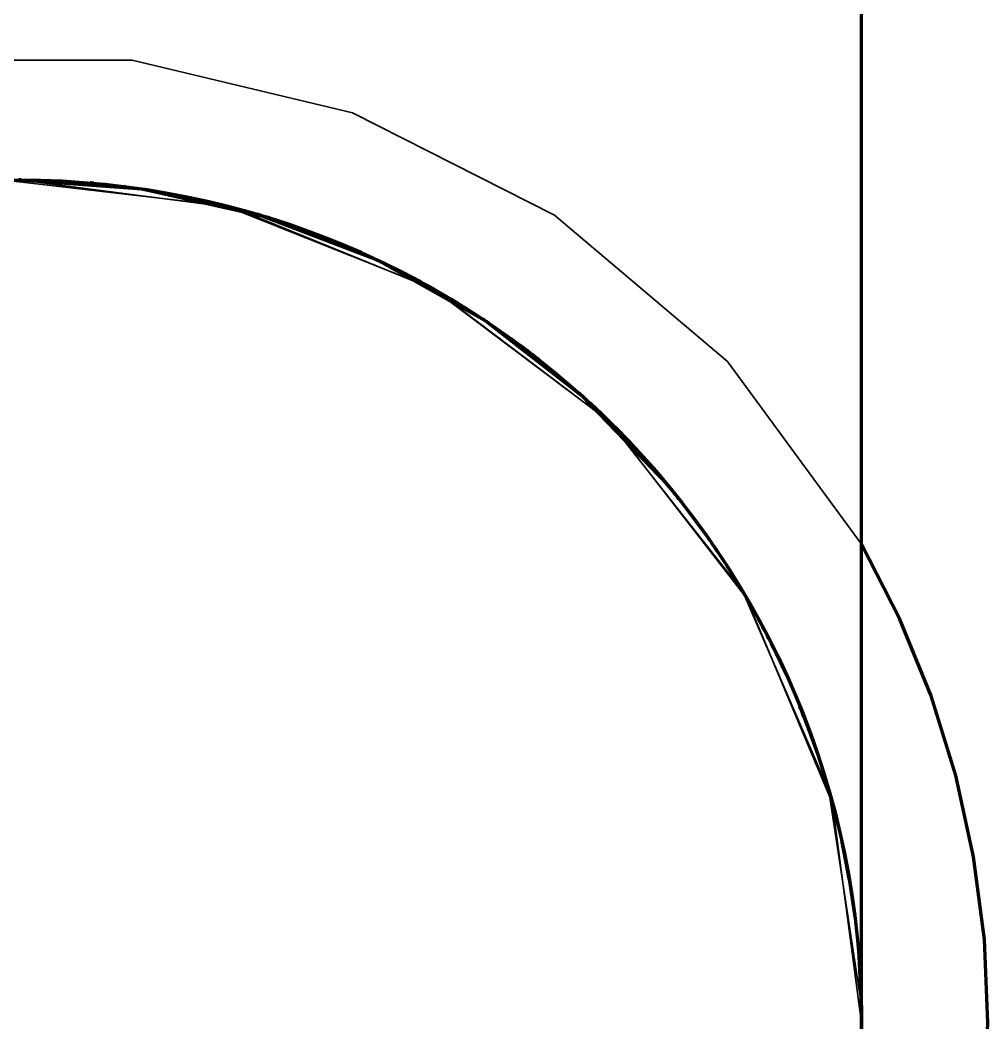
# Model space of a CAD drawing. Header units: millimetres. Extents: x 0 to 2382, y 0 to 420.
# Drawn here: x 138.0912 to 138.3209, y 120.2906 to 120.5286 of the extents above; entities that cross this region are included whole.
import ezdxf

# ---------------------------------------------------------------- set-up
doc = ezdxf.new("R2010")
doc.units = ezdxf.units.MM
doc.linetypes.add('IRAM-E-TRAZOS', pattern=[5, 4, -1])
doc.layers.add('01-VISIBLE', color=7, linetype='CONTINUOUS', lineweight=70)
doc.layers.add('02-OCULTA', color=4, linetype='IRAM-E-TRAZOS', lineweight=35)

msp = doc.modelspace()

# ---------------------------------------------------------------- linework, layer by layer
at = {"layer": '01-VISIBLE'}
for points in [[(138.29085, 119.81063), (138.29085, 119.86116), (138.29085, 119.91168), (138.29085, 119.96221), (138.29085, 120.01274), (138.29085, 120.06326), (138.29085, 120.11379), (138.29085, 120.16432), (138.29085, 120.21484), (138.29085, 120.26537), (138.29085, 120.3159), (138.29085, 120.36642), (138.29085, 120.41695), (138.29085, 120.46747), (138.29085, 120.518), (138.29085, 120.56853), (138.29085, 120.61905), (138.29085, 120.66958), (138.29085, 120.72011), (138.29085, 120.77063)], [(138.29085, 120.29063), (138.29085, 120.34397), (138.29085, 120.3973), (138.29085, 120.45063), (138.29085, 120.50397), (138.29085, 120.5573), (138.29085, 120.61063), (138.29085, 120.66397), (138.29085, 120.7173), (138.29085, 120.77063)], [(138.09085, 120.49063), (138.12002, 120.48849), (138.14857, 120.48212), (138.17589, 120.47165), (138.20138, 120.45732), (138.22451, 120.43941), (138.24478, 120.41832)], [(138.09145, 120.49063), (138.09135, 120.49063), (138.09125, 120.49063), (138.09115, 120.49063), (138.09105, 120.49063), (138.09095, 120.49063), (138.09085, 120.49063)], [(138.10788, 120.48991), (138.10787, 120.48991), (138.10786, 120.48991), (138.10785, 120.48991), (138.10784, 120.48991), (138.10783, 120.48991), (138.10782, 120.48991)], [(138.10823, 120.48988), (138.10818, 120.48988), (138.10812, 120.48989), (138.10806, 120.48989), (138.108, 120.4899), (138.10794, 120.4899), (138.10789, 120.48991)], [(138.10857, 120.48984), (138.10852, 120.48985), (138.10846, 120.48986), (138.10841, 120.48986), (138.10835, 120.48987), (138.10829, 120.48987), (138.10824, 120.48988)], [(138.10862, 120.48984), (138.10862, 120.48984), (138.10861, 120.48984), (138.1086, 120.48984), (138.10859, 120.48984), (138.10859, 120.48984), (138.10858, 120.48984)], [(138.10871, 120.48983), (138.10871, 120.48983), (138.10871, 120.48983), (138.10871, 120.48983), (138.10871, 120.48983), (138.10871, 120.48983), (138.10871, 120.48983)], [(138.1161, 120.48903), (138.11608, 120.48903), (138.11607, 120.48904), (138.11605, 120.48904), (138.11603, 120.48904), (138.11601, 120.48904), (138.116, 120.48904)], [(138.12578, 120.48756), (138.12578, 120.48756), (138.12577, 120.48756), (138.12576, 120.48756), (138.12576, 120.48756), (138.12575, 120.48756), (138.12575, 120.48756)], [(138.14732, 120.48249), (138.14732, 120.48249), (138.14732, 120.48249), (138.14732, 120.48249), (138.14732, 120.48249), (138.14732, 120.48249), (138.14732, 120.48249)], [(138.1488, 120.48205), (138.14857, 120.48212), (138.14834, 120.48219), (138.1481, 120.48226), (138.14787, 120.48233), (138.14764, 120.4824), (138.14741, 120.48247)], [(138.15241, 120.48092), (138.15181, 120.48112), (138.15121, 120.48131), (138.15061, 120.4815), (138.15001, 120.48168), (138.1494, 120.48187), (138.1488, 120.48205)], [(138.15546, 120.47991), (138.15495, 120.48008), (138.15444, 120.48025), (138.15394, 120.48042), (138.15343, 120.48059), (138.15292, 120.48076), (138.15241, 120.48092)], [(138.15549, 120.4799), (138.15548, 120.4799), (138.15548, 120.4799), (138.15547, 120.4799), (138.15547, 120.47991), (138.15547, 120.47991), (138.15546, 120.47991)], [(138.16733, 120.47543), (138.16731, 120.47544), (138.1673, 120.47544), (138.16729, 120.47545), (138.16728, 120.47545), (138.16727, 120.47546), (138.16725, 120.47546)], [(138.17306, 120.47296), (138.17212, 120.47338), (138.17117, 120.47379), (138.17023, 120.47421), (138.16928, 120.47461), (138.16833, 120.47502), (138.16738, 120.47541)], [(138.18044, 120.46944), (138.18044, 120.46944), (138.18044, 120.46944), (138.18044, 120.46944), (138.18044, 120.46944), (138.18044, 120.46944), (138.18044, 120.46944)], [(138.18054, 120.46939), (138.18054, 120.46939), (138.18054, 120.46939), (138.18054, 120.46939), (138.18054, 120.46939), (138.18054, 120.46939), (138.18054, 120.46939)], [(138.18063, 120.46935), (138.18063, 120.46935), (138.18063, 120.46935), (138.18063, 120.46935), (138.18063, 120.46935), (138.18063, 120.46935), (138.18063, 120.46935)], [(138.18186, 120.46872), (138.18173, 120.46879), (138.18159, 120.46886), (138.18146, 120.46893), (138.18133, 120.469), (138.18119, 120.46907), (138.18106, 120.46913)], [(138.19338, 120.46235), (138.19239, 120.46294), (138.19139, 120.46353), (138.19039, 120.4641), (138.18939, 120.46468), (138.18838, 120.46524), (138.18737, 120.4658)], [(138.19382, 120.46209), (138.19375, 120.46213), (138.19368, 120.46217), (138.19361, 120.46222), (138.19354, 120.46226), (138.19346, 120.4623), (138.19339, 120.46234)], [(138.19424, 120.46184), (138.19417, 120.46188), (138.1941, 120.46192), (138.19403, 120.46196), (138.19396, 120.462), (138.19389, 120.46204), (138.19383, 120.46208)], [(138.19699, 120.46014), (138.19696, 120.46016), (138.19693, 120.46018), (138.1969, 120.4602), (138.19686, 120.46022), (138.19683, 120.46024), (138.1968, 120.46026)], [(138.19716, 120.46004), (138.19714, 120.46005), (138.19711, 120.46007), (138.19708, 120.46009), (138.19706, 120.4601), (138.19703, 120.46012), (138.19701, 120.46013)], [(138.1972, 120.46001), (138.1972, 120.46001), (138.1972, 120.46001), (138.1972, 120.46001), (138.1972, 120.46001), (138.1972, 120.46001), (138.1972, 120.46002)], [(138.19741, 120.45988), (138.19741, 120.45988), (138.19741, 120.45988), (138.19741, 120.45988), (138.19741, 120.45988), (138.19741, 120.45988), (138.19741, 120.45988)], [(138.19761, 120.45975), (138.19761, 120.45975), (138.19761, 120.45975), (138.19761, 120.45975), (138.19761, 120.45975), (138.19761, 120.45975), (138.19761, 120.45975)], [(138.19781, 120.45963), (138.19781, 120.45963), (138.19781, 120.45963), (138.19781, 120.45963), (138.19781, 120.45963), (138.19781, 120.45963), (138.19781, 120.45963)], [(138.19802, 120.4595), (138.19802, 120.4595), (138.19802, 120.4595), (138.19802, 120.4595), (138.19802, 120.4595), (138.19802, 120.4595), (138.19802, 120.4595)], [(138.19822, 120.45937), (138.19822, 120.45937), (138.19822, 120.45937), (138.19822, 120.45937), (138.19822, 120.45937), (138.19822, 120.45937), (138.19822, 120.45937)], [(138.19842, 120.45924), (138.19842, 120.45924), (138.19842, 120.45924), (138.19842, 120.45924), (138.19842, 120.45924), (138.19842, 120.45924), (138.19842, 120.45924)], [(138.19862, 120.45911), (138.19862, 120.45911), (138.19862, 120.45911), (138.19862, 120.45911), (138.19862, 120.45911), (138.19862, 120.45911), (138.19862, 120.45911)], [(138.19883, 120.45898), (138.19883, 120.45898), (138.19883, 120.45898), (138.19883, 120.45898), (138.19883, 120.45898), (138.19883, 120.45898), (138.19883, 120.45898)], [(138.19903, 120.45885), (138.19903, 120.45885), (138.19903, 120.45885), (138.19903, 120.45885), (138.19903, 120.45885), (138.19903, 120.45885), (138.19903, 120.45885)], [(138.19923, 120.45872), (138.19923, 120.45872), (138.19923, 120.45872), (138.19923, 120.45872), (138.19923, 120.45872), (138.19923, 120.45872), (138.19923, 120.45872)], [(138.19943, 120.45859), (138.19943, 120.45859), (138.19943, 120.45859), (138.19943, 120.45859), (138.19943, 120.45859), (138.19943, 120.45859), (138.19943, 120.45859)], [(138.19983, 120.45833), (138.19983, 120.45833), (138.19983, 120.45833), (138.19983, 120.45833), (138.19983, 120.45833), (138.19983, 120.45833), (138.19983, 120.45833)], [(138.20003, 120.4582), (138.20003, 120.4582), (138.20003, 120.4582), (138.20003, 120.4582), (138.20003, 120.4582), (138.20003, 120.4582), (138.20003, 120.4582)], [(138.20023, 120.45807), (138.20023, 120.45807), (138.20023, 120.45807), (138.20023, 120.45807), (138.20023, 120.45807), (138.20023, 120.45807), (138.20023, 120.45807)], [(138.20043, 120.45794), (138.20043, 120.45794), (138.20043, 120.45794), (138.20043, 120.45794), (138.20043, 120.45794), (138.20043, 120.45794), (138.20043, 120.45794)], [(138.20059, 120.45783), (138.20059, 120.45783), (138.20059, 120.45783), (138.20059, 120.45783), (138.20059, 120.45783), (138.20059, 120.45783), (138.20059, 120.45783)], [(138.20075, 120.45773), (138.20075, 120.45773), (138.20075, 120.45773), (138.20075, 120.45773), (138.20075, 120.45773), (138.20075, 120.45773), (138.20075, 120.45773)], [(138.20091, 120.45762), (138.20091, 120.45762), (138.20091, 120.45762), (138.20091, 120.45762), (138.20091, 120.45762), (138.20091, 120.45762), (138.20091, 120.45762)], [(138.20137, 120.45733), (138.20131, 120.45736), (138.20125, 120.4574), (138.20119, 120.45744), (138.20113, 120.45748), (138.20106, 120.45752), (138.201, 120.45756)], [(138.20233, 120.45668), (138.20223, 120.45675), (138.20213, 120.45682), (138.20203, 120.45688), (138.20193, 120.45695), (138.20182, 120.45702), (138.20172, 120.45709)], [(138.20793, 120.45279), (138.2079, 120.4528), (138.20787, 120.45282), (138.20785, 120.45284), (138.20782, 120.45286), (138.20779, 120.45288), (138.20777, 120.4529)], [(138.20823, 120.45256), (138.20823, 120.45257), (138.20822, 120.45257), (138.20822, 120.45257), (138.20822, 120.45257), (138.20821, 120.45258), (138.20821, 120.45258)], [(138.20872, 120.45221), (138.20871, 120.45221), (138.2087, 120.45222), (138.20869, 120.45223), (138.20868, 120.45224), (138.20867, 120.45225), (138.20865, 120.45226)], [(138.2091, 120.45193), (138.2091, 120.45193), (138.2091, 120.45193), (138.2091, 120.45193), (138.2091, 120.45193), (138.2091, 120.45193), (138.2091, 120.45193)], [(138.20958, 120.45157), (138.20958, 120.45158), (138.20957, 120.45159), (138.20956, 120.45159), (138.20955, 120.4516), (138.20954, 120.4516), (138.20954, 120.45161)], [(138.21001, 120.45126), (138.21001, 120.45126), (138.21, 120.45127), (138.20999, 120.45127), (138.20999, 120.45128), (138.20998, 120.45128), (138.20998, 120.45129)], [(138.21007, 120.45122), (138.21006, 120.45122), (138.21005, 120.45123), (138.21005, 120.45123), (138.21004, 120.45123), (138.21004, 120.45124), (138.21003, 120.45124)], [(138.21012, 120.45118), (138.21011, 120.45118), (138.2101, 120.45119), (138.21009, 120.4512), (138.21009, 120.4512), (138.21008, 120.45121), (138.21007, 120.45122)], [(138.21017, 120.45114), (138.21016, 120.45114), (138.21016, 120.45115), (138.21015, 120.45116), (138.21014, 120.45116), (138.21013, 120.45117), (138.21012, 120.45117)], [(138.21023, 120.4511), (138.21022, 120.4511), (138.21021, 120.45111), (138.2102, 120.45112), (138.21019, 120.45112), (138.21019, 120.45113), (138.21018, 120.45113)], [(138.21028, 120.45106), (138.21027, 120.45106), (138.21026, 120.45107), (138.21026, 120.45108), (138.21025, 120.45108), (138.21024, 120.45109), (138.21023, 120.45109)], [(138.21033, 120.45102), (138.21033, 120.45103), (138.21032, 120.45103), (138.21031, 120.45104), (138.2103, 120.45104), (138.2103, 120.45105), (138.21029, 120.45105)], [(138.21039, 120.45098), (138.21038, 120.45099), (138.21037, 120.45099), (138.21037, 120.451), (138.21036, 120.451), (138.21035, 120.45101), (138.21034, 120.45101)], [(138.21044, 120.45094), (138.21043, 120.45095), (138.21043, 120.45095), (138.21042, 120.45095), (138.21041, 120.45096), (138.21041, 120.45096), (138.2104, 120.45097)], [(138.21049, 120.4509), (138.21049, 120.45091), (138.21048, 120.45091), (138.21047, 120.45091), (138.21047, 120.45092), (138.21046, 120.45092), (138.21045, 120.45093)], [(138.21055, 120.45086), (138.21054, 120.45087), (138.21053, 120.45087), (138.21053, 120.45087), (138.21052, 120.45088), (138.21052, 120.45088), (138.21051, 120.45089)], [(138.2106, 120.45082), (138.21059, 120.45083), (138.21058, 120.45083), (138.21057, 120.45084), (138.21056, 120.45085), (138.21056, 120.45085), (138.21055, 120.45086)], [(138.21065, 120.45078), (138.21064, 120.45079), (138.21064, 120.45079), (138.21063, 120.4508), (138.21062, 120.45081), (138.21061, 120.45081), (138.2106, 120.45082)], [(138.21071, 120.45074), (138.2107, 120.45075), (138.21069, 120.45075), (138.21068, 120.45076), (138.21067, 120.45077), (138.21066, 120.45077), (138.21066, 120.45078)], [(138.21076, 120.4507), (138.21075, 120.45071), (138.21074, 120.45071), (138.21073, 120.45072), (138.21073, 120.45072), (138.21072, 120.45073), (138.21071, 120.45074)], [(138.21081, 120.45066), (138.2108, 120.45067), (138.2108, 120.45067), (138.21079, 120.45068), (138.21078, 120.45068), (138.21077, 120.45069), (138.21077, 120.4507)], [(138.21086, 120.45062), (138.21086, 120.45063), (138.21085, 120.45063), (138.21084, 120.45064), (138.21084, 120.45064), (138.21083, 120.45065), (138.21082, 120.45065)], [(138.21092, 120.45058), (138.21091, 120.45059), (138.2109, 120.45059), (138.2109, 120.4506), (138.21089, 120.4506), (138.21088, 120.45061), (138.21088, 120.45061)], [(138.21097, 120.45054), (138.21096, 120.45055), (138.21096, 120.45055), (138.21095, 120.45056), (138.21094, 120.45056), (138.21094, 120.45057), (138.21093, 120.45057)], [(138.21102, 120.4505), (138.21102, 120.45051), (138.21101, 120.45051), (138.211, 120.45052), (138.211, 120.45052), (138.21099, 120.45053), (138.21099, 120.45053)], [(138.21108, 120.45046), (138.21107, 120.45047), (138.21106, 120.45047), (138.21106, 120.45048), (138.21105, 120.45048), (138.21105, 120.45049), (138.21104, 120.45049)], [(138.21113, 120.45042), (138.21112, 120.45043), (138.21112, 120.45043), (138.21111, 120.45044), (138.21111, 120.45044), (138.2111, 120.45044), (138.2111, 120.45045)], [(138.21118, 120.45038), (138.21117, 120.45039), (138.21117, 120.4504), (138.21116, 120.4504), (138.21115, 120.45041), (138.21114, 120.45041), (138.21113, 120.45042)], [(138.21124, 120.45034), (138.21123, 120.45035), (138.21122, 120.45035), (138.21121, 120.45036), (138.2112, 120.45037), (138.21119, 120.45037), (138.21119, 120.45038)], [(138.21129, 120.4503), (138.21128, 120.45031), (138.21127, 120.45031), (138.21127, 120.45032), (138.21126, 120.45033), (138.21125, 120.45033), (138.21124, 120.45034)], [(138.21134, 120.45026), (138.21133, 120.45027), (138.21133, 120.45027), (138.21132, 120.45028), (138.21131, 120.45029), (138.2113, 120.45029), (138.2113, 120.4503)], [(138.2114, 120.45022), (138.21139, 120.45023), (138.21138, 120.45023), (138.21137, 120.45024), (138.21137, 120.45024), (138.21136, 120.45025), (138.21135, 120.45026)], [(138.21145, 120.45018), (138.21144, 120.45019), (138.21143, 120.45019), (138.21143, 120.4502), (138.21142, 120.4502), (138.21141, 120.45021), (138.21141, 120.45021)], [(138.2115, 120.45014), (138.21149, 120.45015), (138.21149, 120.45015), (138.21148, 120.45016), (138.21147, 120.45016), (138.21147, 120.45017), (138.21146, 120.45017)], [(138.21155, 120.4501), (138.21155, 120.45011), (138.21154, 120.45011), (138.21153, 120.45012), (138.21153, 120.45012), (138.21152, 120.45013), (138.21151, 120.45013)], [(138.21161, 120.45006), (138.2116, 120.45007), (138.21159, 120.45007), (138.21159, 120.45008), (138.21158, 120.45008), (138.21157, 120.45009), (138.21157, 120.45009)], [(138.21166, 120.45002), (138.21165, 120.45003), (138.21165, 120.45003), (138.21164, 120.45004), (138.21164, 120.45004), (138.21163, 120.45005), (138.21162, 120.45005)], [(138.21171, 120.44998), (138.2117, 120.44999), (138.2117, 120.45), (138.21169, 120.45), (138.21168, 120.45001), (138.21167, 120.45002), (138.21166, 120.45002)], [(138.21177, 120.44994), (138.21176, 120.44995), (138.21175, 120.44996), (138.21174, 120.44996), (138.21173, 120.44997), (138.21172, 120.44997), (138.21171, 120.44998)], [(138.21182, 120.4499), (138.21181, 120.44991), (138.2118, 120.44991), (138.21179, 120.44992), (138.21179, 120.44993), (138.21178, 120.44993), (138.21177, 120.44994)], [(138.21187, 120.44986), (138.21186, 120.44987), (138.21186, 120.44987), (138.21185, 120.44988), (138.21184, 120.44989), (138.21183, 120.44989), (138.21182, 120.4499)], [(138.21192, 120.44982), (138.21192, 120.44983), (138.21191, 120.44983), (138.2119, 120.44984), (138.21189, 120.44984), (138.21189, 120.44985), (138.21188, 120.44986)], [(138.21198, 120.44978), (138.21197, 120.44979), (138.21196, 120.44979), (138.21195, 120.4498), (138.21195, 120.4498), (138.21194, 120.44981), (138.21193, 120.44982)], [(138.21203, 120.44974), (138.21202, 120.44975), (138.21202, 120.44975), (138.21201, 120.44976), (138.212, 120.44976), (138.21199, 120.44977), (138.21199, 120.44977)], [(138.21208, 120.4497), (138.21208, 120.44971), (138.21207, 120.44971), (138.21206, 120.44972), (138.21205, 120.44972), (138.21205, 120.44973), (138.21204, 120.44973)], [(138.21213, 120.44966), (138.21213, 120.44967), (138.21212, 120.44967), (138.21212, 120.44968), (138.21211, 120.44968), (138.2121, 120.44969), (138.2121, 120.44969)], [(138.21219, 120.44962), (138.21218, 120.44963), (138.21217, 120.44963), (138.21217, 120.44964), (138.21216, 120.44964), (138.21216, 120.44964), (138.21215, 120.44965)], [(138.21412, 120.44813), (138.21389, 120.44831), (138.21366, 120.44849), (138.21343, 120.44867), (138.2132, 120.44885), (138.21296, 120.44903), (138.21273, 120.44921)], [(138.21423, 120.44804), (138.21422, 120.44805), (138.21421, 120.44806), (138.2142, 120.44806), (138.21419, 120.44807), (138.21418, 120.44808), (138.21417, 120.44808)], [(138.21442, 120.44789), (138.21442, 120.4479), (138.21441, 120.4479), (138.21441, 120.4479), (138.21441, 120.4479), (138.21441, 120.4479), (138.21441, 120.4479)], [(138.21454, 120.4478), (138.21453, 120.44781), (138.21451, 120.44782), (138.2145, 120.44783), (138.21448, 120.44784), (138.21447, 120.44785), (138.21446, 120.44786)], [(138.21476, 120.44762), (138.21476, 120.44762), (138.21476, 120.44762), (138.21476, 120.44762), (138.21476, 120.44762), (138.21476, 120.44762), (138.21476, 120.44762)], [(138.21499, 120.44744), (138.21499, 120.44744), (138.21499, 120.44744), (138.21499, 120.44745), (138.21499, 120.44745), (138.21499, 120.44745), (138.21499, 120.44745)], [(138.21517, 120.4473), (138.21516, 120.44731), (138.21515, 120.44731), (138.21514, 120.44732), (138.21513, 120.44733), (138.21512, 120.44734), (138.21512, 120.44734)], [(138.21535, 120.44716), (138.21535, 120.44716), (138.21535, 120.44716), (138.21535, 120.44716), (138.21535, 120.44716), (138.21535, 120.44716), (138.21535, 120.44716)], [(138.21553, 120.44701), (138.21553, 120.44701), (138.21553, 120.44701), (138.21553, 120.44701), (138.21553, 120.44701), (138.21553, 120.44701), (138.21553, 120.44701)], [(138.21572, 120.44687), (138.21572, 120.44687), (138.21572, 120.44687), (138.21572, 120.44687), (138.21572, 120.44687), (138.21572, 120.44687), (138.21572, 120.44687)], [(138.2159, 120.44672), (138.2159, 120.44672), (138.2159, 120.44672), (138.2159, 120.44672), (138.2159, 120.44672), (138.2159, 120.44672), (138.2159, 120.44672)], [(138.21608, 120.44657), (138.21608, 120.44657), (138.21608, 120.44657), (138.21608, 120.44657), (138.21608, 120.44657), (138.21608, 120.44657), (138.21608, 120.44657)], [(138.21626, 120.44643), (138.21626, 120.44643), (138.21626, 120.44643), (138.21626, 120.44643), (138.21626, 120.44643), (138.21626, 120.44643), (138.21626, 120.44643)], [(138.21644, 120.44628), (138.21644, 120.44628), (138.21644, 120.44628), (138.21644, 120.44628), (138.21644, 120.44628), (138.21644, 120.44628), (138.21644, 120.44628)], [(138.21662, 120.44614), (138.21662, 120.44614), (138.21662, 120.44614), (138.21662, 120.44614), (138.21662, 120.44614), (138.21662, 120.44614), (138.21662, 120.44614)], [(138.2168, 120.44599), (138.2168, 120.44599), (138.2168, 120.44599), (138.2168, 120.44599), (138.2168, 120.44599), (138.2168, 120.44599), (138.2168, 120.44599)], [(138.22502, 120.43895), (138.22483, 120.43913), (138.22463, 120.4393), (138.22444, 120.43947), (138.22425, 120.43965), (138.22405, 120.43982), (138.22386, 120.44)], [(138.22588, 120.43817), (138.22588, 120.43817), (138.22588, 120.43817), (138.22588, 120.43817), (138.22588, 120.43817), (138.22588, 120.43817), (138.22588, 120.43817)], [(138.22611, 120.43796), (138.22611, 120.43796), (138.22611, 120.43796), (138.22611, 120.43796), (138.22611, 120.43796), (138.22611, 120.43796), (138.22611, 120.43796)], [(138.22674, 120.43737), (138.22668, 120.43744), (138.22661, 120.4375), (138.22654, 120.43756), (138.22647, 120.43763), (138.2264, 120.43769), (138.22633, 120.43775)], [(138.23351, 120.43081), (138.2324, 120.43192), (138.23129, 120.43303), (138.23017, 120.43412), (138.22905, 120.43521), (138.22791, 120.43629), (138.22676, 120.43735)], [(138.24588, 120.41699), (138.24524, 120.41777), (138.2446, 120.41854), (138.24396, 120.41931), (138.24331, 120.42008), (138.24266, 120.42084), (138.242, 120.42161)], [(138.24502, 120.41804), (138.2452, 120.41782), (138.24538, 120.4176), (138.24556, 120.41738), (138.24574, 120.41716), (138.24592, 120.41693), (138.2461, 120.41671)], [(138.24611, 120.41671), (138.24607, 120.41675), (138.24603, 120.4168), (138.246, 120.41685), (138.24596, 120.41689), (138.24592, 120.41694), (138.24588, 120.41699)], [(138.24787, 120.4145), (138.24758, 120.41487), (138.24729, 120.41524), (138.247, 120.4156), (138.2467, 120.41597), (138.24641, 120.41634), (138.24611, 120.4167)], [(138.24797, 120.41438), (138.24796, 120.41439), (138.24795, 120.41441), (138.24793, 120.41443), (138.24792, 120.41444), (138.24791, 120.41446), (138.2479, 120.41447)], [(138.24805, 120.41428), (138.24804, 120.4143), (138.24802, 120.41431), (138.24801, 120.41433), (138.248, 120.41434), (138.24799, 120.41436), (138.24798, 120.41437)], [(138.24806, 120.41427), (138.24806, 120.41427), (138.24806, 120.41427), (138.24806, 120.41427), (138.24805, 120.41427), (138.24805, 120.41427), (138.24805, 120.41427)], [(138.2547, 120.40532), (138.25466, 120.40538), (138.25462, 120.40544), (138.25458, 120.40549), (138.25454, 120.40555), (138.2545, 120.40561), (138.25446, 120.40567)], [(138.25482, 120.40515), (138.2548, 120.40518), (138.25478, 120.40521), (138.25476, 120.40524), (138.25474, 120.40527), (138.25472, 120.40529), (138.2547, 120.40532)], [(138.25713, 120.40177), (138.25675, 120.40234), (138.25636, 120.4029), (138.25598, 120.40347), (138.2556, 120.40403), (138.25521, 120.40459), (138.25482, 120.40515)], [(138.32085, 120.29063), (138.32, 120.31041), (138.31745, 120.33003), (138.31322, 120.34937), (138.30735, 120.36827), (138.29987, 120.3866), (138.29085, 120.40421)], [(138.32085, 120.29063), (138.32, 120.31041), (138.31745, 120.33003), (138.31322, 120.34937), (138.30735, 120.36827), (138.29987, 120.3866), (138.29085, 120.40421)], [(138.25715, 120.40174), (138.25715, 120.40174), (138.25714, 120.40175), (138.25714, 120.40175), (138.25714, 120.40175), (138.25714, 120.40175), (138.25714, 120.40175)], [(138.25731, 120.4015), (138.25729, 120.40152), (138.25728, 120.40155), (138.25726, 120.40157), (138.25725, 120.40159), (138.25723, 120.40162), (138.25721, 120.40164)], [(138.25842, 120.39981), (138.25824, 120.40008), (138.25807, 120.40035), (138.25789, 120.40063), (138.25771, 120.4009), (138.25753, 120.40117), (138.25735, 120.40144)], [(138.2589, 120.39907), (138.25893, 120.39903), (138.25895, 120.39899), (138.25898, 120.39895), (138.25901, 120.39891), (138.25903, 120.39886), (138.25906, 120.39882)], [(138.2591, 120.39877), (138.2591, 120.39877), (138.2591, 120.39877), (138.2591, 120.39877), (138.2591, 120.39877), (138.2591, 120.39877), (138.2591, 120.39877)], [(138.2591, 120.39876), (138.25913, 120.39872), (138.25916, 120.39868), (138.25918, 120.39863), (138.25921, 120.39859), (138.25924, 120.39855), (138.25926, 120.39851)], [(138.2593, 120.39844), (138.25931, 120.39843), (138.25932, 120.39842), (138.25933, 120.39841), (138.25934, 120.3984), (138.25934, 120.39838), (138.25935, 120.39837)], [(138.25935, 120.39837), (138.25935, 120.39837), (138.25936, 120.39836), (138.25936, 120.39836), (138.25936, 120.39835), (138.25936, 120.39835), (138.25937, 120.39835)], [(138.26508, 120.38885), (138.26507, 120.38886), (138.26506, 120.38888), (138.26505, 120.38889), (138.26504, 120.38891), (138.26503, 120.38893), (138.26502, 120.38894)], [(138.26614, 120.38692), (138.26597, 120.38724), (138.26579, 120.38756), (138.26561, 120.38788), (138.26544, 120.3882), (138.26526, 120.38852), (138.26508, 120.38884)], [(138.26704, 120.38528), (138.26689, 120.38556), (138.26674, 120.38583), (138.26659, 120.3861), (138.26644, 120.38638), (138.26629, 120.38665), (138.26615, 120.38692)], [(138.26713, 120.3851), (138.26712, 120.38513), (138.2671, 120.38516), (138.26708, 120.38519), (138.26707, 120.38522), (138.26705, 120.38525), (138.26704, 120.38528)], [(138.26881, 120.3819), (138.26854, 120.38244), (138.26826, 120.38297), (138.26798, 120.3835), (138.2677, 120.38404), (138.26742, 120.38457), (138.26714, 120.3851)], [(138.26868, 120.38215), (138.26868, 120.38215), (138.26868, 120.38215), (138.26868, 120.38215), (138.26868, 120.38215), (138.26868, 120.38215), (138.26868, 120.38215)], [(138.26877, 120.38199), (138.26877, 120.38199), (138.26877, 120.38199), (138.26877, 120.38199), (138.26877, 120.38199), (138.26877, 120.38199), (138.26877, 120.38199)], [(138.2689, 120.38172), (138.26889, 120.38175), (138.26887, 120.38178), (138.26886, 120.38181), (138.26884, 120.38184), (138.26883, 120.38187), (138.26881, 120.3819)], [(138.26885, 120.38182), (138.26885, 120.38182), (138.26885, 120.38182), (138.26885, 120.38182), (138.26885, 120.38182), (138.26885, 120.38182), (138.26885, 120.38182)], [(138.27219, 120.37499), (138.27166, 120.37612), (138.27112, 120.37724), (138.27058, 120.37837), (138.27003, 120.37949), (138.26947, 120.38061), (138.2689, 120.38172)], [(138.26894, 120.38165), (138.26894, 120.38165), (138.26894, 120.38165), (138.26894, 120.38165), (138.26894, 120.38165), (138.26894, 120.38165), (138.26894, 120.38165)], [(138.27476, 120.36923), (138.27476, 120.36923), (138.27476, 120.36923), (138.27476, 120.36923), (138.27476, 120.36923), (138.27476, 120.36923), (138.27476, 120.36923)], [(138.27483, 120.36907), (138.27483, 120.36907), (138.27483, 120.36907), (138.27483, 120.36907), (138.27483, 120.36907), (138.27483, 120.36907), (138.27483, 120.36907)], [(138.27489, 120.36891), (138.27489, 120.36891), (138.27489, 120.36891), (138.27489, 120.36891), (138.27489, 120.36891), (138.27489, 120.36891), (138.27489, 120.36891)], [(138.27613, 120.36593), (138.27613, 120.36595), (138.27612, 120.36596), (138.27611, 120.36598), (138.27611, 120.366), (138.2761, 120.36601), (138.27609, 120.36603)], [(138.27617, 120.36585), (138.27617, 120.36585), (138.27617, 120.36585), (138.27617, 120.36585), (138.27617, 120.36585), (138.27617, 120.36585), (138.27617, 120.36585)], [(138.2762, 120.36578), (138.2762, 120.36578), (138.2762, 120.36578), (138.2762, 120.36578), (138.2762, 120.36578), (138.2762, 120.36578), (138.2762, 120.36578)], [(138.27833, 120.36029), (138.27799, 120.3612), (138.27764, 120.36211), (138.27729, 120.36301), (138.27694, 120.36392), (138.27658, 120.36482), (138.27622, 120.36572)], [(138.28623, 120.33338), (138.28623, 120.3334), (138.28622, 120.33341), (138.28622, 120.33342), (138.28622, 120.33343), (138.28622, 120.33344), (138.28621, 120.33345)], [(138.28641, 120.33253), (138.28638, 120.33267), (138.28635, 120.33281), (138.28632, 120.33295), (138.28629, 120.33309), (138.28626, 120.33324), (138.28623, 120.33338)], [(138.28646, 120.33233), (138.28645, 120.33236), (138.28644, 120.33239), (138.28643, 120.33243), (138.28643, 120.33246), (138.28642, 120.33249), (138.28641, 120.33253)], [(138.2879, 120.32488), (138.28768, 120.32612), (138.28745, 120.32737), (138.28721, 120.32861), (138.28697, 120.32984), (138.28672, 120.33108), (138.28646, 120.33232)], [(138.28794, 120.32463), (138.28793, 120.32466), (138.28793, 120.32469), (138.28792, 120.32473), (138.28792, 120.32476), (138.28791, 120.32479), (138.28791, 120.32483)], [(138.29027, 120.30587), (138.29027, 120.3059), (138.29026, 120.30593), (138.29026, 120.30597), (138.29026, 120.306), (138.29026, 120.30603), (138.29025, 120.30607)], [(138.29027, 120.3058), (138.29027, 120.3058), (138.29027, 120.3058), (138.29027, 120.3058), (138.29027, 120.3058), (138.29027, 120.3058), (138.29027, 120.3058)], [(138.29028, 120.30569), (138.29028, 120.30569), (138.29028, 120.30569), (138.29028, 120.30569), (138.29028, 120.30569), (138.29028, 120.30569), (138.29028, 120.30569)], [(138.29051, 120.30232), (138.29051, 120.30232), (138.29051, 120.30232), (138.29051, 120.30232), (138.29051, 120.30232), (138.29051, 120.30232), (138.29051, 120.30232)], [(138.29052, 120.3022), (138.29052, 120.3022), (138.29052, 120.30219), (138.29052, 120.30219), (138.29052, 120.30219), (138.29052, 120.30219), (138.29052, 120.30218)], [(138.29052, 120.30216), (138.29054, 120.30172), (138.29057, 120.30128), (138.29059, 120.30085), (138.29061, 120.30041), (138.29063, 120.29997), (138.29065, 120.29953)], [(138.29065, 120.29953), (138.29066, 120.29948), (138.29066, 120.29943), (138.29066, 120.29938), (138.29066, 120.29933), (138.29066, 120.29928), (138.29067, 120.29923)], [(138.29067, 120.29923), (138.29067, 120.29921), (138.29067, 120.29919), (138.29067, 120.29917), (138.29067, 120.29915), (138.29067, 120.29913), (138.29067, 120.29911)], [(138.29077, 120.29635), (138.29077, 120.29635), (138.29077, 120.29635), (138.29077, 120.29635), (138.29077, 120.29635), (138.29077, 120.29635), (138.29077, 120.29635)], [(138.29081, 120.29476), (138.2908, 120.29501), (138.2908, 120.29525), (138.29079, 120.2955), (138.29079, 120.29575), (138.29078, 120.29599), (138.29077, 120.29624)], [(138.29081, 120.29474), (138.29082, 120.29405), (138.29083, 120.29337), (138.29084, 120.29269), (138.29085, 120.292), (138.29085, 120.29132), (138.29085, 120.29063)], [(138.29085, 120.29063), (138.29085, 120.29132), (138.29085, 120.292), (138.29084, 120.29269), (138.29083, 120.29337), (138.29082, 120.29405), (138.29081, 120.29474)], [(138.29085, 120.29063), (138.29059, 120.28036), (138.2898, 120.27012), (138.28848, 120.25993), (138.28664, 120.24983), (138.28429, 120.23983), (138.28143, 120.22996)], [(138.29081, 120.28653), (138.29082, 120.28721), (138.29083, 120.28789), (138.29084, 120.28858), (138.29085, 120.28926), (138.29085, 120.28995), (138.29085, 120.29063)], [(138.29085, 120.17705), (138.29987, 120.19467), (138.30735, 120.21299), (138.31322, 120.2319), (138.31745, 120.25123), (138.32, 120.27086), (138.32085, 120.29063)], [(138.29085, 120.17705), (138.29987, 120.19467), (138.30735, 120.21299), (138.31322, 120.2319), (138.31745, 120.25123), (138.32, 120.27086), (138.32085, 120.29063)], [(138.29085, 119.81063), (138.29085, 119.86397), (138.29085, 119.9173), (138.29085, 119.97063), (138.29085, 120.02397), (138.29085, 120.0773), (138.29085, 120.13063), (138.29085, 120.18397), (138.29085, 120.2373), (138.29085, 120.29063)]]:
    msp.add_lwpolyline(points, dxfattribs=at)
msp.add_circle((138.09085, 120.29063), 0.2, dxfattribs=at)
at = {"layer": '02-OCULTA'}
for points in [[(138.29085, 120.40421), (138.25902, 120.44754), (138.218, 120.48229), (138.17003, 120.50657), (138.11773, 120.51906), (138.06397, 120.51906), (138.01167, 120.50657), (137.9637, 120.48229), (137.92268, 120.44754), (137.89085, 120.40421)], [(138.29085, 120.40421), (138.25902, 120.44754), (138.218, 120.48229), (138.17003, 120.50657), (138.11773, 120.51906), (138.06397, 120.51906), (138.01167, 120.50657), (137.9637, 120.48229), (137.92268, 120.44754), (137.89085, 120.40421)], [(138.08753, 120.4906), (138.13994, 120.48451), (138.18893, 120.46493), (138.23109, 120.43322), (138.2635, 120.39159), (138.28389, 120.34293), (138.29085, 120.29063)], [(138.09085, 120.49063), (138.14195, 120.48399), (138.18966, 120.46452), (138.23081, 120.4335), (138.26267, 120.39299), (138.28312, 120.34569), (138.29081, 120.29474)], [(138.10782, 120.48991), (138.1051, 120.49012), (138.10237, 120.4903), (138.09964, 120.49044), (138.09691, 120.49054), (138.09418, 120.4906), (138.09145, 120.49063)], [(138.10789, 120.48991), (138.10788, 120.48991), (138.10788, 120.48991), (138.10788, 120.48991), (138.10788, 120.48991), (138.10788, 120.48991), (138.10788, 120.48991)], [(138.10824, 120.48988), (138.10824, 120.48988), (138.10824, 120.48988), (138.10824, 120.48988), (138.10823, 120.48988), (138.10823, 120.48988), (138.10823, 120.48988)], [(138.10858, 120.48984), (138.10858, 120.48984), (138.10858, 120.48984), (138.10858, 120.48984), (138.10858, 120.48984), (138.10858, 120.48984), (138.10857, 120.48984)], [(138.10871, 120.48983), (138.10869, 120.48983), (138.10868, 120.48984), (138.10866, 120.48984), (138.10865, 120.48984), (138.10864, 120.48984), (138.10862, 120.48984)], [(138.116, 120.48904), (138.11479, 120.48919), (138.11357, 120.48934), (138.11236, 120.48947), (138.11114, 120.4896), (138.10993, 120.48972), (138.10871, 120.48983)], [(138.12575, 120.48756), (138.12414, 120.48784), (138.12254, 120.48811), (138.12093, 120.48836), (138.11932, 120.4886), (138.11771, 120.48882), (138.1161, 120.48903)], [(138.14732, 120.48249), (138.14377, 120.4835), (138.14021, 120.48445), (138.13662, 120.48532), (138.13302, 120.48614), (138.12941, 120.48688), (138.12578, 120.48756)], [(138.14741, 120.48247), (138.14739, 120.48247), (138.14738, 120.48248), (138.14737, 120.48248), (138.14735, 120.48249), (138.14734, 120.48249), (138.14732, 120.48249)], [(138.1488, 120.48205), (138.1488, 120.48205), (138.1488, 120.48205), (138.1488, 120.48205), (138.1488, 120.48205), (138.1488, 120.48205), (138.1488, 120.48205)], [(138.15241, 120.48092), (138.15241, 120.48092), (138.15241, 120.48092), (138.15241, 120.48092), (138.15241, 120.48092), (138.15241, 120.48092), (138.15241, 120.48092)], [(138.15546, 120.47991), (138.15546, 120.47991), (138.15546, 120.47991), (138.15546, 120.47991), (138.15546, 120.47991), (138.15546, 120.47991), (138.15546, 120.47991)], [(138.16725, 120.47546), (138.16531, 120.47625), (138.16336, 120.47702), (138.16141, 120.47777), (138.15944, 120.4785), (138.15747, 120.47921), (138.15549, 120.4799)], [(138.16738, 120.47541), (138.16737, 120.47542), (138.16736, 120.47542), (138.16735, 120.47542), (138.16734, 120.47543), (138.16734, 120.47543), (138.16733, 120.47543)], [(138.18044, 120.46944), (138.17922, 120.47005), (138.178, 120.47065), (138.17677, 120.47124), (138.17553, 120.47182), (138.1743, 120.47239), (138.17306, 120.47296)], [(138.18054, 120.46939), (138.18053, 120.4694), (138.18051, 120.46941), (138.18049, 120.46942), (138.18047, 120.46943), (138.18046, 120.46944), (138.18044, 120.46944)], [(138.18063, 120.46935), (138.18062, 120.46936), (138.1806, 120.46936), (138.18059, 120.46937), (138.18057, 120.46938), (138.18056, 120.46938), (138.18054, 120.46939)], [(138.18106, 120.46913), (138.18099, 120.46917), (138.18092, 120.4692), (138.18085, 120.46924), (138.18077, 120.46928), (138.1807, 120.46931), (138.18063, 120.46935)], [(138.18737, 120.4658), (138.18646, 120.4663), (138.18554, 120.46679), (138.18463, 120.46728), (138.18371, 120.46777), (138.18279, 120.46825), (138.18186, 120.46872)], [(138.19339, 120.46234), (138.19339, 120.46235), (138.19339, 120.46235), (138.19339, 120.46235), (138.19338, 120.46235), (138.19338, 120.46235), (138.19338, 120.46235)], [(138.19383, 120.46208), (138.19383, 120.46209), (138.19383, 120.46209), (138.19382, 120.46209), (138.19382, 120.46209), (138.19382, 120.46209), (138.19382, 120.46209)], [(138.1968, 120.46026), (138.19637, 120.46053), (138.19595, 120.46079), (138.19552, 120.46106), (138.19509, 120.46132), (138.19466, 120.46158), (138.19424, 120.46184)], [(138.19701, 120.46013), (138.19701, 120.46013), (138.197, 120.46014), (138.197, 120.46014), (138.197, 120.46014), (138.197, 120.46014), (138.19699, 120.46014)], [(138.1972, 120.46002), (138.19719, 120.46002), (138.19718, 120.46002), (138.19718, 120.46003), (138.19717, 120.46003), (138.19717, 120.46003), (138.19716, 120.46004)], [(138.19741, 120.45988), (138.19737, 120.4599), (138.19734, 120.45993), (138.19731, 120.45995), (138.19727, 120.45997), (138.19724, 120.45999), (138.1972, 120.46001)], [(138.19761, 120.45975), (138.19758, 120.45978), (138.19754, 120.4598), (138.19751, 120.45982), (138.19748, 120.45984), (138.19744, 120.45986), (138.19741, 120.45988)], [(138.19781, 120.45963), (138.19778, 120.45965), (138.19775, 120.45967), (138.19771, 120.45969), (138.19768, 120.45971), (138.19764, 120.45973), (138.19761, 120.45975)], [(138.19802, 120.4595), (138.19798, 120.45952), (138.19795, 120.45954), (138.19792, 120.45956), (138.19788, 120.45958), (138.19785, 120.4596), (138.19781, 120.45963)], [(138.19822, 120.45937), (138.19819, 120.45939), (138.19815, 120.45941), (138.19812, 120.45943), (138.19808, 120.45945), (138.19805, 120.45948), (138.19802, 120.4595)], [(138.19842, 120.45924), (138.19839, 120.45926), (138.19835, 120.45928), (138.19832, 120.4593), (138.19829, 120.45933), (138.19825, 120.45935), (138.19822, 120.45937)], [(138.19862, 120.45911), (138.19859, 120.45913), (138.19856, 120.45915), (138.19852, 120.45917), (138.19849, 120.4592), (138.19846, 120.45922), (138.19842, 120.45924)], [(138.19883, 120.45898), (138.19879, 120.459), (138.19876, 120.45902), (138.19873, 120.45905), (138.19869, 120.45907), (138.19866, 120.45909), (138.19862, 120.45911)], [(138.19903, 120.45885), (138.19899, 120.45887), (138.19896, 120.45889), (138.19893, 120.45892), (138.19889, 120.45894), (138.19886, 120.45896), (138.19883, 120.45898)], [(138.19923, 120.45872), (138.1992, 120.45874), (138.19916, 120.45876), (138.19913, 120.45879), (138.1991, 120.45881), (138.19906, 120.45883), (138.19903, 120.45885)], [(138.19943, 120.45859), (138.1994, 120.45861), (138.19936, 120.45863), (138.19933, 120.45866), (138.1993, 120.45868), (138.19926, 120.4587), (138.19923, 120.45872)], [(138.19983, 120.45833), (138.19977, 120.45837), (138.1997, 120.45842), (138.19963, 120.45846), (138.19956, 120.4585), (138.1995, 120.45855), (138.19943, 120.45859)], [(138.20003, 120.4582), (138.2, 120.45822), (138.19997, 120.45824), (138.19993, 120.45827), (138.1999, 120.45829), (138.19987, 120.45831), (138.19983, 120.45833)], [(138.20023, 120.45807), (138.2002, 120.45809), (138.20017, 120.45811), (138.20013, 120.45814), (138.2001, 120.45816), (138.20007, 120.45818), (138.20003, 120.4582)], [(138.20043, 120.45794), (138.2004, 120.45796), (138.20037, 120.45798), (138.20033, 120.458), (138.2003, 120.45803), (138.20027, 120.45805), (138.20023, 120.45807)], [(138.20059, 120.45783), (138.20057, 120.45785), (138.20054, 120.45787), (138.20051, 120.45789), (138.20049, 120.4579), (138.20046, 120.45792), (138.20043, 120.45794)], [(138.20075, 120.45773), (138.20073, 120.45775), (138.2007, 120.45776), (138.20067, 120.45778), (138.20065, 120.4578), (138.20062, 120.45782), (138.20059, 120.45783)], [(138.20091, 120.45762), (138.20089, 120.45764), (138.20086, 120.45766), (138.20083, 120.45768), (138.20081, 120.45769), (138.20078, 120.45771), (138.20075, 120.45773)], [(138.201, 120.45756), (138.20099, 120.45757), (138.20097, 120.45758), (138.20096, 120.45759), (138.20094, 120.4576), (138.20093, 120.45761), (138.20091, 120.45762)], [(138.20172, 120.45709), (138.20166, 120.45713), (138.2016, 120.45717), (138.20154, 120.45721), (138.20148, 120.45725), (138.20143, 120.45729), (138.20137, 120.45733)], [(138.20777, 120.4529), (138.20687, 120.45354), (138.20597, 120.45418), (138.20507, 120.45481), (138.20416, 120.45544), (138.20325, 120.45606), (138.20233, 120.45668)], [(138.20821, 120.45258), (138.20816, 120.45261), (138.20812, 120.45265), (138.20807, 120.45268), (138.20802, 120.45272), (138.20797, 120.45275), (138.20793, 120.45279)], [(138.20865, 120.45226), (138.20858, 120.45231), (138.20851, 120.45236), (138.20844, 120.45241), (138.20837, 120.45246), (138.2083, 120.45251), (138.20823, 120.45256)], [(138.2091, 120.45193), (138.20903, 120.45198), (138.20897, 120.45202), (138.20891, 120.45207), (138.20885, 120.45212), (138.20879, 120.45216), (138.20872, 120.45221)], [(138.20954, 120.45161), (138.20946, 120.45166), (138.20939, 120.45172), (138.20932, 120.45177), (138.20925, 120.45182), (138.20917, 120.45188), (138.2091, 120.45193)], [(138.20998, 120.45129), (138.20991, 120.45133), (138.20984, 120.45138), (138.20978, 120.45143), (138.20971, 120.45148), (138.20965, 120.45153), (138.20958, 120.45157)], [(138.21003, 120.45124), (138.21003, 120.45125), (138.21003, 120.45125), (138.21002, 120.45125), (138.21002, 120.45125), (138.21002, 120.45126), (138.21001, 120.45126)], [(138.21007, 120.45122), (138.21007, 120.45122), (138.21007, 120.45122), (138.21007, 120.45122), (138.21007, 120.45122), (138.21007, 120.45122), (138.21007, 120.45122)], [(138.21012, 120.45117), (138.21012, 120.45118), (138.21012, 120.45118), (138.21012, 120.45118), (138.21012, 120.45118), (138.21012, 120.45118), (138.21012, 120.45118)], [(138.21018, 120.45113), (138.21018, 120.45113), (138.21018, 120.45114), (138.21018, 120.45114), (138.21017, 120.45114), (138.21017, 120.45114), (138.21017, 120.45114)], [(138.21023, 120.45109), (138.21023, 120.45109), (138.21023, 120.45109), (138.21023, 120.4511), (138.21023, 120.4511), (138.21023, 120.4511), (138.21023, 120.4511)], [(138.21029, 120.45105), (138.21029, 120.45105), (138.21029, 120.45105), (138.21028, 120.45106), (138.21028, 120.45106), (138.21028, 120.45106), (138.21028, 120.45106)], [(138.21034, 120.45101), (138.21034, 120.45101), (138.21034, 120.45101), (138.21034, 120.45102), (138.21034, 120.45102), (138.21033, 120.45102), (138.21033, 120.45102)], [(138.2104, 120.45097), (138.2104, 120.45097), (138.2104, 120.45097), (138.21039, 120.45097), (138.21039, 120.45098), (138.21039, 120.45098), (138.21039, 120.45098)], [(138.21045, 120.45093), (138.21045, 120.45093), (138.21045, 120.45093), (138.21045, 120.45093), (138.21044, 120.45094), (138.21044, 120.45094), (138.21044, 120.45094)], [(138.21051, 120.45089), (138.21051, 120.45089), (138.2105, 120.45089), (138.2105, 120.45089), (138.2105, 120.4509), (138.2105, 120.4509), (138.21049, 120.4509)], [(138.21055, 120.45086), (138.21055, 120.45086), (138.21055, 120.45086), (138.21055, 120.45086), (138.21055, 120.45086), (138.21055, 120.45086), (138.21055, 120.45086)], [(138.2106, 120.45082), (138.2106, 120.45082), (138.2106, 120.45082), (138.2106, 120.45082), (138.2106, 120.45082), (138.2106, 120.45082), (138.2106, 120.45082)], [(138.21066, 120.45078), (138.21066, 120.45078), (138.21065, 120.45078), (138.21065, 120.45078), (138.21065, 120.45078), (138.21065, 120.45078), (138.21065, 120.45078)], [(138.21071, 120.45074), (138.21071, 120.45074), (138.21071, 120.45074), (138.21071, 120.45074), (138.21071, 120.45074), (138.21071, 120.45074), (138.21071, 120.45074)], [(138.21077, 120.4507), (138.21076, 120.4507), (138.21076, 120.4507), (138.21076, 120.4507), (138.21076, 120.4507), (138.21076, 120.4507), (138.21076, 120.4507)], [(138.21082, 120.45065), (138.21082, 120.45066), (138.21082, 120.45066), (138.21082, 120.45066), (138.21081, 120.45066), (138.21081, 120.45066), (138.21081, 120.45066)], [(138.21088, 120.45061), (138.21087, 120.45061), (138.21087, 120.45062), (138.21087, 120.45062), (138.21087, 120.45062), (138.21087, 120.45062), (138.21086, 120.45062)], [(138.21093, 120.45057), (138.21093, 120.45057), (138.21093, 120.45058), (138.21092, 120.45058), (138.21092, 120.45058), (138.21092, 120.45058), (138.21092, 120.45058)], [(138.21099, 120.45053), (138.21098, 120.45053), (138.21098, 120.45053), (138.21098, 120.45054), (138.21098, 120.45054), (138.21097, 120.45054), (138.21097, 120.45054)], [(138.21104, 120.45049), (138.21104, 120.45049), (138.21104, 120.45049), (138.21103, 120.4505), (138.21103, 120.4505), (138.21103, 120.4505), (138.21102, 120.4505)], [(138.2111, 120.45045), (138.21109, 120.45045), (138.21109, 120.45045), (138.21109, 120.45046), (138.21108, 120.45046), (138.21108, 120.45046), (138.21108, 120.45046)], [(138.21113, 120.45042), (138.21113, 120.45042), (138.21113, 120.45042), (138.21113, 120.45042), (138.21113, 120.45042), (138.21113, 120.45042), (138.21113, 120.45042)], [(138.21119, 120.45038), (138.21119, 120.45038), (138.21119, 120.45038), (138.21118, 120.45038), (138.21118, 120.45038), (138.21118, 120.45038), (138.21118, 120.45038)], [(138.21124, 120.45034), (138.21124, 120.45034), (138.21124, 120.45034), (138.21124, 120.45034), (138.21124, 120.45034), (138.21124, 120.45034), (138.21124, 120.45034)], [(138.2113, 120.4503), (138.21129, 120.4503), (138.21129, 120.4503), (138.21129, 120.4503), (138.21129, 120.4503), (138.21129, 120.4503), (138.21129, 120.4503)], [(138.21135, 120.45026), (138.21135, 120.45026), (138.21135, 120.45026), (138.21135, 120.45026), (138.21134, 120.45026), (138.21134, 120.45026), (138.21134, 120.45026)], [(138.21141, 120.45021), (138.2114, 120.45022), (138.2114, 120.45022), (138.2114, 120.45022), (138.2114, 120.45022), (138.2114, 120.45022), (138.2114, 120.45022)], [(138.21146, 120.45017), (138.21146, 120.45018), (138.21146, 120.45018), (138.21145, 120.45018), (138.21145, 120.45018), (138.21145, 120.45018), (138.21145, 120.45018)], [(138.21151, 120.45013), (138.21151, 120.45013), (138.21151, 120.45014), (138.21151, 120.45014), (138.21151, 120.45014), (138.2115, 120.45014), (138.2115, 120.45014)], [(138.21157, 120.45009), (138.21157, 120.45009), (138.21156, 120.4501), (138.21156, 120.4501), (138.21156, 120.4501), (138.21156, 120.4501), (138.21155, 120.4501)], [(138.21162, 120.45005), (138.21162, 120.45005), (138.21162, 120.45005), (138.21162, 120.45006), (138.21161, 120.45006), (138.21161, 120.45006), (138.21161, 120.45006)], [(138.21166, 120.45002), (138.21166, 120.45002), (138.21166, 120.45002), (138.21166, 120.45002), (138.21166, 120.45002), (138.21166, 120.45002), (138.21166, 120.45002)], [(138.21171, 120.44998), (138.21171, 120.44998), (138.21171, 120.44998), (138.21171, 120.44998), (138.21171, 120.44998), (138.21171, 120.44998), (138.21171, 120.44998)], [(138.21177, 120.44994), (138.21177, 120.44994), (138.21177, 120.44994), (138.21177, 120.44994), (138.21177, 120.44994), (138.21177, 120.44994), (138.21177, 120.44994)], [(138.21182, 120.4499), (138.21182, 120.4499), (138.21182, 120.4499), (138.21182, 120.4499), (138.21182, 120.4499), (138.21182, 120.4499), (138.21182, 120.4499)], [(138.21188, 120.44986), (138.21188, 120.44986), (138.21188, 120.44986), (138.21187, 120.44986), (138.21187, 120.44986), (138.21187, 120.44986), (138.21187, 120.44986)], [(138.21193, 120.44982), (138.21193, 120.44982), (138.21193, 120.44982), (138.21193, 120.44982), (138.21193, 120.44982), (138.21193, 120.44982), (138.21192, 120.44982)], [(138.21199, 120.44977), (138.21199, 120.44978), (138.21198, 120.44978), (138.21198, 120.44978), (138.21198, 120.44978), (138.21198, 120.44978), (138.21198, 120.44978)], [(138.21204, 120.44973), (138.21204, 120.44973), (138.21204, 120.44974), (138.21204, 120.44974), (138.21203, 120.44974), (138.21203, 120.44974), (138.21203, 120.44974)], [(138.2121, 120.44969), (138.21209, 120.44969), (138.21209, 120.44969), (138.21209, 120.4497), (138.21209, 120.4497), (138.21208, 120.4497), (138.21208, 120.4497)], [(138.21215, 120.44965), (138.21215, 120.44965), (138.21215, 120.44965), (138.21214, 120.44966), (138.21214, 120.44966), (138.21214, 120.44966), (138.21213, 120.44966)], [(138.21273, 120.44921), (138.21264, 120.44927), (138.21255, 120.44934), (138.21246, 120.44941), (138.21237, 120.44948), (138.21228, 120.44955), (138.21219, 120.44962)], [(138.21417, 120.44808), (138.21417, 120.44809), (138.21416, 120.4481), (138.21415, 120.44811), (138.21414, 120.44811), (138.21413, 120.44812), (138.21412, 120.44813)], [(138.21441, 120.4479), (138.21438, 120.44792), (138.21435, 120.44795), (138.21432, 120.44797), (138.21429, 120.448), (138.21426, 120.44802), (138.21423, 120.44804)], [(138.21446, 120.44786), (138.21445, 120.44787), (138.21444, 120.44787), (138.21444, 120.44788), (138.21443, 120.44788), (138.21442, 120.44789), (138.21442, 120.44789)], [(138.21476, 120.44762), (138.21473, 120.44765), (138.21469, 120.44768), (138.21465, 120.44771), (138.21462, 120.44774), (138.21458, 120.44777), (138.21454, 120.4478)], [(138.21499, 120.44745), (138.21495, 120.44747), (138.21491, 120.4475), (138.21488, 120.44753), (138.21484, 120.44756), (138.2148, 120.44759), (138.21476, 120.44762)], [(138.21512, 120.44734), (138.21509, 120.44736), (138.21507, 120.44738), (138.21505, 120.44739), (138.21503, 120.44741), (138.21501, 120.44743), (138.21499, 120.44744)], [(138.21535, 120.44716), (138.21532, 120.44718), (138.21529, 120.4472), (138.21526, 120.44723), (138.21523, 120.44725), (138.2152, 120.44728), (138.21517, 120.4473)], [(138.21553, 120.44701), (138.2155, 120.44703), (138.21547, 120.44706), (138.21544, 120.44708), (138.21541, 120.44711), (138.21538, 120.44713), (138.21535, 120.44716)], [(138.21572, 120.44687), (138.21569, 120.44689), (138.21565, 120.44691), (138.21562, 120.44694), (138.21559, 120.44696), (138.21556, 120.44699), (138.21553, 120.44701)], [(138.2159, 120.44672), (138.21587, 120.44674), (138.21584, 120.44677), (138.21581, 120.44679), (138.21578, 120.44682), (138.21575, 120.44684), (138.21572, 120.44687)], [(138.21608, 120.44657), (138.21605, 120.4466), (138.21602, 120.44662), (138.21599, 120.44665), (138.21596, 120.44667), (138.21593, 120.4467), (138.2159, 120.44672)], [(138.21626, 120.44643), (138.21623, 120.44645), (138.2162, 120.44648), (138.21617, 120.4465), (138.21614, 120.44653), (138.21611, 120.44655), (138.21608, 120.44657)], [(138.21644, 120.44628), (138.21641, 120.44631), (138.21638, 120.44633), (138.21635, 120.44636), (138.21632, 120.44638), (138.21629, 120.4464), (138.21626, 120.44643)], [(138.21662, 120.44614), (138.21659, 120.44616), (138.21656, 120.44619), (138.21653, 120.44621), (138.2165, 120.44623), (138.21647, 120.44626), (138.21644, 120.44628)], [(138.2168, 120.44599), (138.21677, 120.44602), (138.21674, 120.44604), (138.21671, 120.44606), (138.21668, 120.44609), (138.21665, 120.44611), (138.21662, 120.44614)], [(138.22386, 120.44), (138.2227, 120.44102), (138.22154, 120.44203), (138.22036, 120.44303), (138.21918, 120.44403), (138.218, 120.44501), (138.2168, 120.44599)], [(138.22588, 120.43817), (138.22574, 120.4383), (138.2256, 120.43843), (138.22545, 120.43856), (138.22531, 120.43869), (138.22516, 120.43882), (138.22502, 120.43895)], [(138.22611, 120.43796), (138.22607, 120.43799), (138.22603, 120.43803), (138.226, 120.43806), (138.22596, 120.4381), (138.22592, 120.43813), (138.22588, 120.43817)], [(138.22633, 120.43775), (138.2263, 120.43779), (138.22626, 120.43782), (138.22622, 120.43786), (138.22618, 120.43789), (138.22615, 120.43792), (138.22611, 120.43796)], [(138.22676, 120.43735), (138.22676, 120.43736), (138.22676, 120.43736), (138.22675, 120.43736), (138.22675, 120.43737), (138.22675, 120.43737), (138.22674, 120.43737)], [(138.242, 120.42161), (138.24062, 120.42318), (138.23923, 120.42473), (138.23782, 120.42627), (138.2364, 120.4278), (138.23496, 120.42931), (138.23351, 120.43081)], [(138.24478, 120.41832), (138.24482, 120.41828), (138.24486, 120.41823), (138.2449, 120.41818), (138.24494, 120.41813), (138.24498, 120.41809), (138.24502, 120.41804)], [(138.24588, 120.41699), (138.24588, 120.41699), (138.24588, 120.41699), (138.24588, 120.41699), (138.24588, 120.41699), (138.24588, 120.41699), (138.24588, 120.41699)], [(138.2461, 120.41671), (138.24837, 120.41387), (138.25058, 120.41099), (138.25274, 120.40807), (138.25485, 120.40511), (138.2569, 120.40211), (138.2589, 120.39907)], [(138.24611, 120.4167), (138.24611, 120.4167), (138.24611, 120.4167), (138.24611, 120.4167), (138.24611, 120.4167), (138.24611, 120.41671), (138.24611, 120.41671)], [(138.2479, 120.41447), (138.24789, 120.41448), (138.24789, 120.41448), (138.24788, 120.41449), (138.24788, 120.41449), (138.24788, 120.4145), (138.24787, 120.4145)], [(138.24798, 120.41437), (138.24798, 120.41437), (138.24798, 120.41437), (138.24797, 120.41437), (138.24797, 120.41437), (138.24797, 120.41438), (138.24797, 120.41438)], [(138.24805, 120.41427), (138.24805, 120.41428), (138.24805, 120.41428), (138.24805, 120.41428), (138.24805, 120.41428), (138.24805, 120.41428), (138.24805, 120.41428)], [(138.25446, 120.40567), (138.25342, 120.40712), (138.25238, 120.40857), (138.25132, 120.41001), (138.25024, 120.41144), (138.24916, 120.41286), (138.24806, 120.41427)], [(138.2547, 120.40532), (138.2547, 120.40532), (138.2547, 120.40532), (138.2547, 120.40532), (138.2547, 120.40532), (138.2547, 120.40532), (138.2547, 120.40532)], [(138.25482, 120.40515), (138.25482, 120.40515), (138.25482, 120.40515), (138.25482, 120.40515), (138.25482, 120.40515), (138.25482, 120.40515), (138.25482, 120.40515)], [(138.25714, 120.40175), (138.25714, 120.40176), (138.25713, 120.40176), (138.25713, 120.40176), (138.25713, 120.40177), (138.25713, 120.40177), (138.25713, 120.40177)], [(138.25721, 120.40164), (138.2572, 120.40166), (138.25719, 120.40168), (138.25718, 120.40169), (138.25717, 120.40171), (138.25716, 120.40173), (138.25715, 120.40174)], [(138.25735, 120.40144), (138.25734, 120.40145), (138.25734, 120.40146), (138.25733, 120.40147), (138.25732, 120.40148), (138.25732, 120.40149), (138.25731, 120.4015)], [(138.26502, 120.38894), (138.26397, 120.39078), (138.2629, 120.39261), (138.26181, 120.39443), (138.2607, 120.39624), (138.25957, 120.39803), (138.25842, 120.39981)], [(138.25906, 120.39882), (138.25907, 120.39881), (138.25907, 120.3988), (138.25908, 120.3988), (138.25909, 120.39879), (138.25909, 120.39878), (138.2591, 120.39877)], [(138.2591, 120.39877), (138.2591, 120.39876), (138.2591, 120.39876), (138.2591, 120.39876), (138.2591, 120.39876), (138.2591, 120.39876), (138.2591, 120.39876)], [(138.25926, 120.39851), (138.25927, 120.3985), (138.25928, 120.39849), (138.25928, 120.39848), (138.25929, 120.39847), (138.2593, 120.39846), (138.2593, 120.39844)], [(138.25935, 120.39837), (138.25935, 120.39837), (138.25935, 120.39837), (138.25935, 120.39837), (138.25935, 120.39837), (138.25935, 120.39837), (138.25935, 120.39837)], [(138.25937, 120.39835), (138.26102, 120.39571), (138.26264, 120.39305), (138.26421, 120.39036), (138.26575, 120.38765), (138.26723, 120.38491), (138.26868, 120.38215)], [(138.26508, 120.38884), (138.26508, 120.38884), (138.26508, 120.38884), (138.26508, 120.38884), (138.26508, 120.38884), (138.26508, 120.38884), (138.26508, 120.38885)], [(138.26615, 120.38692), (138.26614, 120.38692), (138.26614, 120.38692), (138.26614, 120.38692), (138.26614, 120.38692), (138.26614, 120.38692), (138.26614, 120.38692)], [(138.26704, 120.38528), (138.26704, 120.38528), (138.26704, 120.38528), (138.26704, 120.38528), (138.26704, 120.38528), (138.26704, 120.38528), (138.26704, 120.38528)], [(138.26714, 120.3851), (138.26713, 120.3851), (138.26713, 120.3851), (138.26713, 120.3851), (138.26713, 120.3851), (138.26713, 120.3851), (138.26713, 120.3851)], [(138.26868, 120.38215), (138.2687, 120.38213), (138.26871, 120.3821), (138.26872, 120.38207), (138.26874, 120.38204), (138.26875, 120.38201), (138.26877, 120.38199)], [(138.26877, 120.38199), (138.26878, 120.38196), (138.2688, 120.38193), (138.26881, 120.3819), (138.26883, 120.38187), (138.26884, 120.38185), (138.26885, 120.38182)], [(138.26881, 120.3819), (138.26881, 120.3819), (138.26881, 120.3819), (138.26881, 120.3819), (138.26881, 120.3819), (138.26881, 120.3819), (138.26881, 120.3819)], [(138.26885, 120.38182), (138.26887, 120.38179), (138.26888, 120.38176), (138.2689, 120.38173), (138.26891, 120.38171), (138.26893, 120.38168), (138.26894, 120.38165)], [(138.2689, 120.38172), (138.2689, 120.38172), (138.2689, 120.38172), (138.2689, 120.38172), (138.2689, 120.38172), (138.2689, 120.38172), (138.2689, 120.38172)], [(138.26894, 120.38165), (138.27479, 120.36915), (138.27977, 120.35629), (138.28384, 120.34311), (138.287, 120.32968), (138.28923, 120.31606), (138.29051, 120.30232)], [(138.27476, 120.36923), (138.27434, 120.3702), (138.27392, 120.37116), (138.2735, 120.37212), (138.27307, 120.37308), (138.27263, 120.37403), (138.27219, 120.37499)], [(138.27483, 120.36907), (138.27482, 120.3691), (138.2748, 120.36912), (138.27479, 120.36915), (138.27478, 120.36918), (138.27477, 120.3692), (138.27476, 120.36923)], [(138.27489, 120.36891), (138.27488, 120.36894), (138.27487, 120.36897), (138.27486, 120.36899), (138.27485, 120.36902), (138.27484, 120.36905), (138.27483, 120.36907)], [(138.27609, 120.36603), (138.2759, 120.36651), (138.2757, 120.36699), (138.2755, 120.36747), (138.2753, 120.36795), (138.2751, 120.36843), (138.27489, 120.36891)], [(138.27617, 120.36585), (138.27616, 120.36587), (138.27616, 120.36588), (138.27615, 120.36589), (138.27614, 120.36591), (138.27614, 120.36592), (138.27613, 120.36593)], [(138.2762, 120.36578), (138.27619, 120.36579), (138.27619, 120.3658), (138.27618, 120.36582), (138.27618, 120.36583), (138.27617, 120.36584), (138.27617, 120.36585)], [(138.27622, 120.36572), (138.27622, 120.36573), (138.27621, 120.36574), (138.27621, 120.36575), (138.2762, 120.36576), (138.2762, 120.36577), (138.2762, 120.36578)], [(138.28621, 120.33345), (138.28516, 120.338), (138.284, 120.34252), (138.28274, 120.34701), (138.28137, 120.35147), (138.2799, 120.3559), (138.27833, 120.36029)], [(138.28623, 120.33338), (138.28623, 120.33338), (138.28623, 120.33338), (138.28623, 120.33338), (138.28623, 120.33338), (138.28623, 120.33338), (138.28623, 120.33338)], [(138.28641, 120.33253), (138.28641, 120.33253), (138.28641, 120.33253), (138.28641, 120.33253), (138.28641, 120.33253), (138.28641, 120.33253), (138.28641, 120.33253)], [(138.28646, 120.33232), (138.28646, 120.33232), (138.28646, 120.33232), (138.28646, 120.33232), (138.28646, 120.33232), (138.28646, 120.33233), (138.28646, 120.33233)], [(138.28791, 120.32483), (138.2879, 120.32484), (138.2879, 120.32484), (138.2879, 120.32485), (138.2879, 120.32486), (138.2879, 120.32487), (138.2879, 120.32488)], [(138.29025, 120.30607), (138.28999, 120.30918), (138.28968, 120.31228), (138.28931, 120.31537), (138.2889, 120.31847), (138.28845, 120.32155), (138.28794, 120.32463)], [(138.29027, 120.3058), (138.29027, 120.30581), (138.29027, 120.30582), (138.29027, 120.30583), (138.29027, 120.30584), (138.29027, 120.30586), (138.29027, 120.30587)], [(138.29028, 120.30569), (138.29028, 120.30571), (138.29028, 120.30573), (138.29028, 120.30575), (138.29028, 120.30576), (138.29028, 120.30578), (138.29027, 120.3058)], [(138.29077, 120.29635), (138.29072, 120.29791), (138.29066, 120.29946), (138.29058, 120.30102), (138.29049, 120.30258), (138.29039, 120.30414), (138.29028, 120.30569)], [(138.29051, 120.30232), (138.29051, 120.3023), (138.29051, 120.30228), (138.29051, 120.30226), (138.29051, 120.30224), (138.29051, 120.30222), (138.29052, 120.3022)], [(138.29052, 120.30218), (138.29052, 120.30218), (138.29052, 120.30217), (138.29052, 120.30217), (138.29052, 120.30217), (138.29052, 120.30216), (138.29052, 120.30216)], [(138.29065, 120.29953), (138.29065, 120.29953), (138.29065, 120.29953), (138.29065, 120.29953), (138.29065, 120.29953), (138.29065, 120.29953), (138.29065, 120.29953)], [(138.29067, 120.29923), (138.29067, 120.29923), (138.29067, 120.29923), (138.29067, 120.29923), (138.29067, 120.29923), (138.29067, 120.29923), (138.29067, 120.29923)], [(138.29067, 120.29911), (138.29073, 120.2977), (138.29077, 120.29629), (138.29081, 120.29487), (138.29083, 120.29346), (138.29085, 120.29205), (138.29085, 120.29063)], [(138.29077, 120.29624), (138.29077, 120.29626), (138.29077, 120.29628), (138.29077, 120.29629), (138.29077, 120.29631), (138.29077, 120.29633), (138.29077, 120.29635)], [(138.29081, 120.29474), (138.29081, 120.29474), (138.29081, 120.29474), (138.29081, 120.29475), (138.29081, 120.29475), (138.29081, 120.29476), (138.29081, 120.29476)]]:
    msp.add_lwpolyline(points, dxfattribs=at)
msp.add_circle((138.09085, 120.29063), 0.2, dxfattribs=at)

doc.saveas('drawing.dxf')
